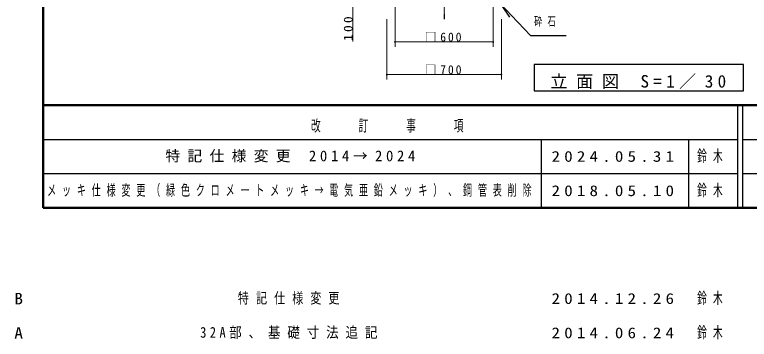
# Model space of a CAD drawing. Units: millimetres at full size, with parts at other scales. Extents: x -11724 to 0, y -804 to 8010.
# Drawn here: x -11724 to -7233, y -804 to 1183 of the extents above; entities that cross this region are included whole.
import ezdxf
from ezdxf.enums import TextEntityAlignment as Align

# ---------------------------------------------------------------- set-up
doc = ezdxf.new("R2010")
doc.units = ezdxf.units.MM
doc.linetypes.add('USER2', pattern=[6, 3, -1, 1, -1])
for name, color, linetype, lineweight in [('A3図枠', 7, 'Continuous', 25), ('線', 7, 'Continuous', 25), ('補助', 2, 'Continuous', 25)]:
    doc.layers.add(name, color=color, linetype=linetype, lineweight=lineweight)
doc.layers.add('図面プロファイル', color=7, linetype='Continuous')
doc.styles.add('ＭＳ ゴシック', font='')
doc.styles.get('ＭＳ ゴシック').set_extended_font_data('MS Gothic')

# ---------------------------------------------------------------- blocks, each defined once
blk = doc.blocks.new('dimension_origin')
at = {"color": 0, "linetype": 'Continuous', "lineweight": -2}
blk.add_circle((0, 0), 1.25, dxfattribs=at)

msp = doc.modelspace()

# ---------------------------------------------------------------- linework, layer by layer
at = {"layer": 'A3図枠', "lineweight": 50}
for p, q in [((-11550, 8010), (-11550, 0)), ((-11550, 630), (0, 630)), ((-11550, 0), (0, 0))]:
    msp.add_line(p, q, dxfattribs=at)
at = {"layer": 'A3図枠', "color": 211}
for p, q in [((-7305, 630), (-7305, 0)), ((-7275, 630), (-7275, 0)), ((-7275, 210), (0, 210))]:
    msp.add_line(p, q, dxfattribs=at)
at = {"layer": 'A3図枠'}
for p, q in [((-11550, 420), (-7305, 420)), ((-8505, 420), (-8505, 0)), ((-7605, 420), (-7605, 0)), ((-7275, 420), (-5625, 420)), ((-11550, 210), (-7305, 210))]:
    msp.add_line(p, q, dxfattribs=at)
at = {"layer": '線', "color": 20, "linetype": 'USER2'}
msp.add_line((-9099.089, 4963.17), (-9099.089, 1156.22), dxfattribs=at)
at = {"layer": '補助', "lineweight": 13}
for p, q in [((-9656.027, 1018.648), (-9656.027, 1316.22)), ((-9399.089, 1306.22), (-9399.089, 986.22)), ((-8799.089, 1306.22), (-8799.089, 986.22)), ((-9449.089, 1156.22), (-9449.089, 786.22)), ((-8749.089, 1156.22), (-8749.089, 786.22)), ((-8799.089, 1016.22), (-9399.089, 1016.22)), ((-8749.089, 816.22), (-9449.089, 816.22))]:
    msp.add_line(p, q, dxfattribs=at)
at = {"layer": '補助'}
for p, q in [((-8698.017, 1167.705), (-8749.089, 1243.313)), ((-8749.089, 1243.313), (-8687.137, 1178.03)), ((-8687.137, 1178.03), (-8570.497, 1055.119)), ((-8570.497, 1055.119), (-8540.497, 1055.119)), ((-8540.497, 1055.119), (-8351.872, 1055.119))]:
    msp.add_line(p, q, dxfattribs=at)
msp.add_lwpolyline([(-8549.089, 717.605), (-7269.089, 717.605), (-7269.089, 877.605), (-8549.089, 877.605)], close=True, dxfattribs=at)

# ---------------------------------------------------------------- block references
at = {"layer": '補助', "lineweight": 13, "xscale": 2, "yscale": 2}
for p in [(-9399.089, 1016.22), (-9449.089, 816.22)]:
    msp.add_blockref('dimension_origin', p, dxfattribs=at)
at = {"layer": '補助', "lineweight": 13, "xscale": 2, "yscale": 2, "rotation": 180}
for p in [(-8799.089, 1016.22), (-8749.089, 816.22)]:
    msp.add_blockref('dimension_origin', p, dxfattribs=at)

# ---------------------------------------------------------------- texts
at = {"layer": 'A3図枠', "color": 4, "insert": (-9427.5, 461), "char_height": 70.38, "attachment_point": 8, "style": 'ＭＳ ゴシック'}
msp.add_mtext('\\T1.64;\\W0.6;改\u3000\u3000訂\u3000\u3000事\u3000\u3000項', dxfattribs=at)
at = {"layer": '図面プロファイル', "style": 'ＭＳ ゴシック', "width": 1.1}
for s, p in [('B', (-11700, -555)), ('A', (-11700, -765))]:
    msp.add_text(s, height=70.38, dxfattribs=at).set_placement(p, align=Align.MIDDLE_CENTER)
at = {"layer": '図面プロファイル', "attachment_point": 5, "style": 'ＭＳ ゴシック'}
for s, insert, char_height in [('\\T1.5;特記仕様変更\\~2014→2024', (-10027.5, 315), 65.98), ('\\T1.64;\\W0.6;鈴木', (-7455, 315), 70.38), ('\\T1.5;\\W1.15;2024.05.31', (-8055, 315), 65.98), ('\\T1.64;\\W0.6;メッキ仕様変更（緑色クロメートメッキ→電気亜鉛メッキ）、鋼管表削除', (-10027.5, 105), 65.98), ('\\T1.5;\\W1.15;2018.05.10', (-8055, 105), 65.98), ('\\T1.64;\\W0.6;鈴木', (-7455, 105), 70.38), ('\\T1.64;\\W0.75;特記仕様変更', (-10027.5, -555), 65.98), ('\\T1.5;\\W1.15;2014.12.26', (-8055, -555), 65.98), ('\\T1.64;\\W0.6;鈴木', (-7455, -555), 70.38), ('\\T1.55;\\W0.85;32A部、基礎寸法追記', (-10027.5, -765), 65.98), ('\\T1.64;\\W0.6;鈴木', (-7455, -765), 70.38), ('\\T1.5;\\W1.15;2014.06.24', (-8055, -765), 65.98)]:
    msp.add_mtext(s, dxfattribs=dict(at, insert=insert, char_height=char_height))
at = {"layer": '補助', "insert": (-9657.027, 1104.363), "char_height": 54.99, "attachment_point": 8, "rotation": 90, "style": 'ＭＳ ゴシック'}
msp.add_mtext('\\T1.33;\\W1.1;100', dxfattribs=at)
at = {"layer": '補助', "style": 'ＭＳ ゴシック'}
for s, insert, char_height, attachment_point in [('\\T1.64;\\W0.65;砕石', (-8548.747, 1170.119), 54.99, 1), ('\\T1.33;\\W0.95;□600', (-9099.089, 1017.22), 54.99, 8), ('\\T1.33;\\W0.95;□700', (-9099.089, 817.22), 54.99, 8), ('\\T1.5;立面図\\~S=1／30', (-7899.089, 727.605), 76.98, 8)]:
    msp.add_mtext(s, dxfattribs=dict(at, insert=insert, char_height=char_height, attachment_point=attachment_point))

doc.saveas('drawing.dxf')
